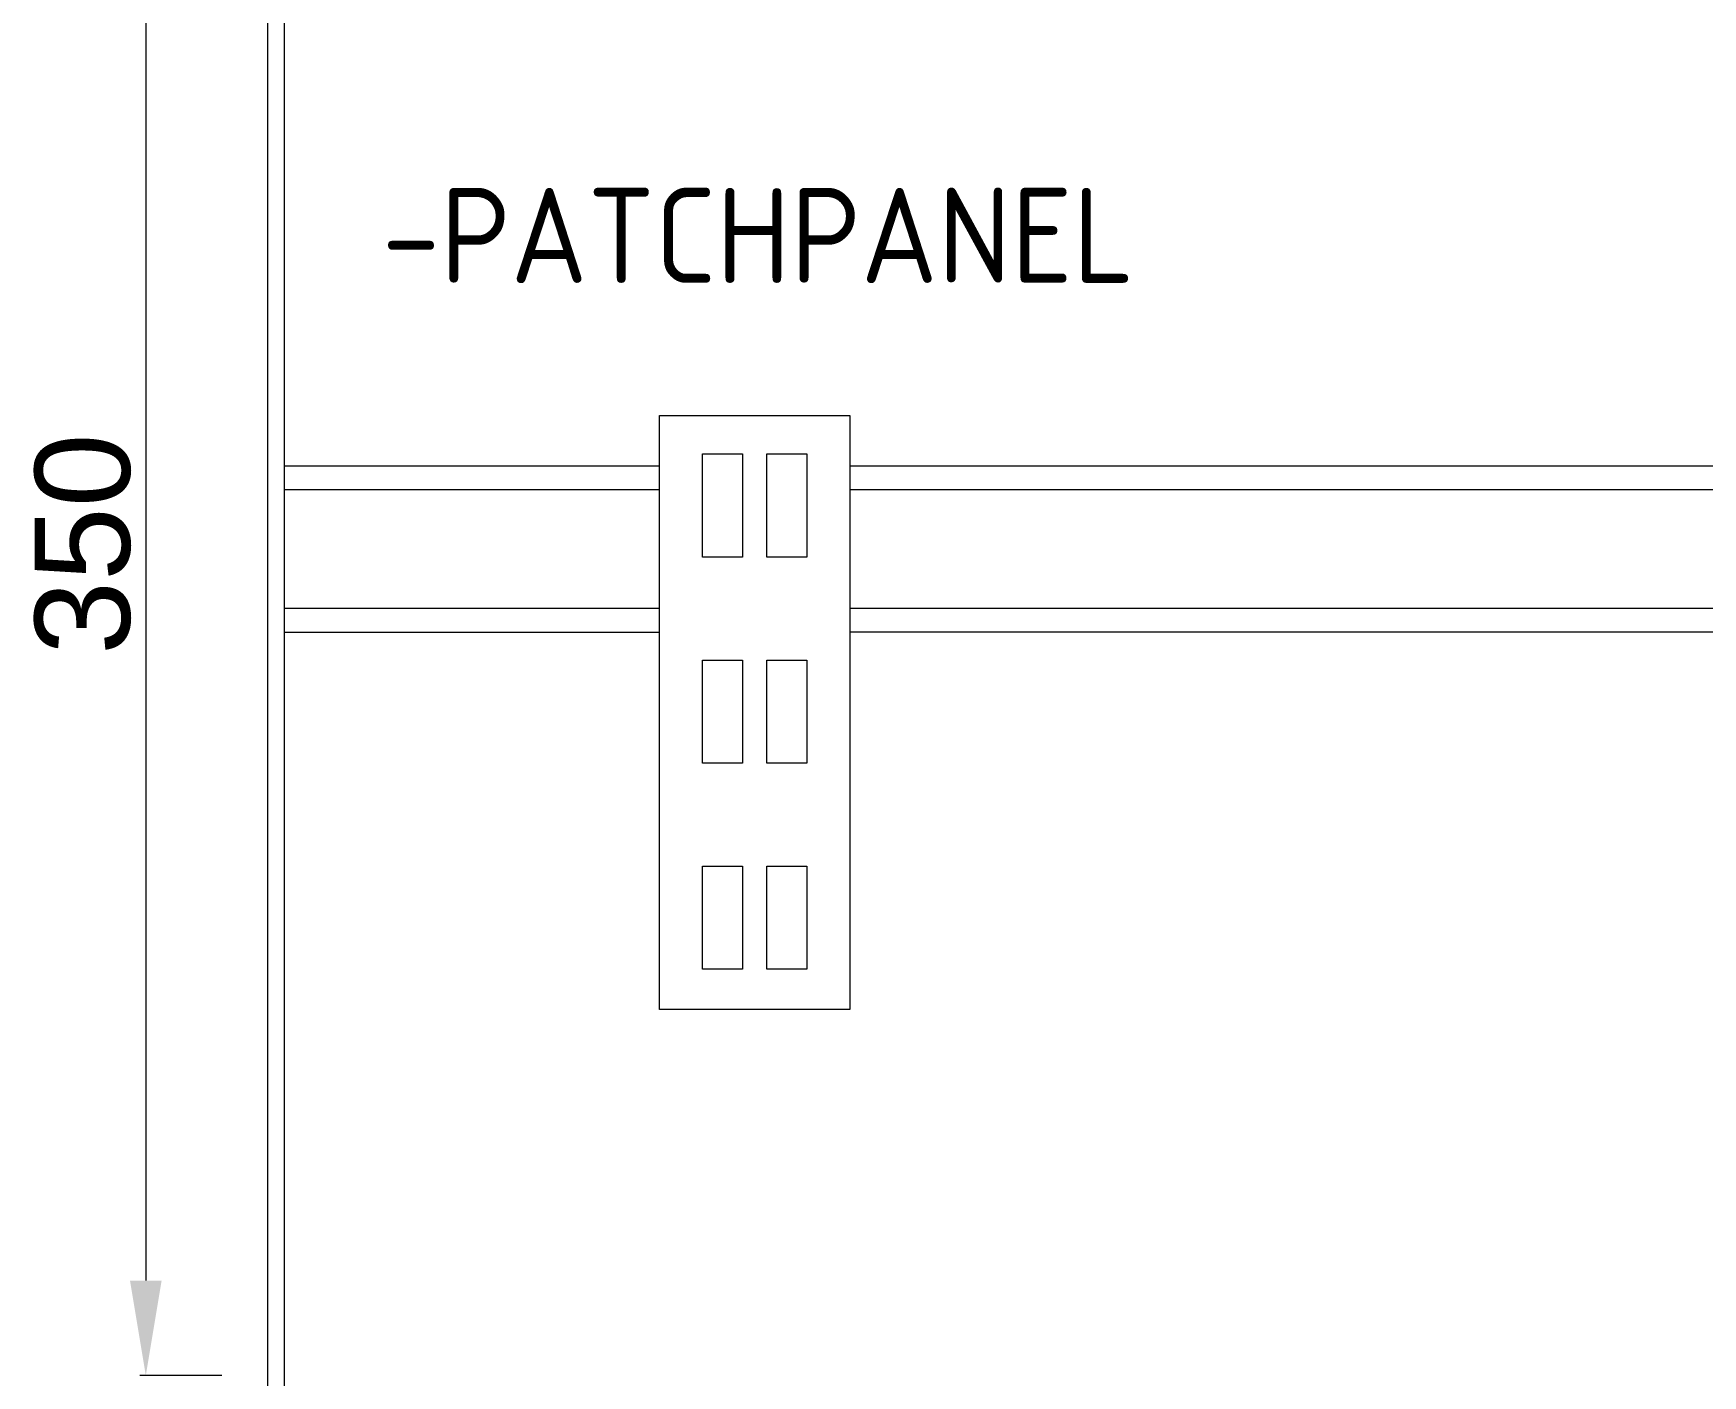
# Model space of a CAD drawing. Header units: millimetres. Extents: x 4137 to 6698, y 1400 to 3585.
# Drawn here: x 5033.7 to 5384.9, y 1735.8 to 2018.3 of the extents above; entities that cross this region are included whole.
import ezdxf
from ezdxf.enums import TextEntityAlignment as Align

# ---------------------------------------------------------------- set-up
doc = ezdxf.new("R2010")
doc.units = ezdxf.units.MM
doc.layers.add('000-PI-Oprema', color=30, linetype='Continuous', lineweight=5)
for name, color, linetype in [('000-PI-ORMAR', 2, 'Continuous'), ('000-PI_TEXT', 7, 'Continuous'), ('002-PI-Kabelska kanalica', 150, 'Continuous')]:
    doc.layers.add(name, color=color, linetype=linetype)
doc.styles.add('PI0', font='isocpeur.ttf', dxfattribs={"width": 0.9})
doc.styles.get("Standard").update_dxf_attribs({"font": 'arial.ttf'})

msp = doc.modelspace()

# ---------------------------------------------------------------- linework, layer by layer
at = {"layer": '000-PI-Oprema', "color": 0, "linetype": 'ByBlock', "lineweight": 0}
for p, q in [((5165.45, 1812.85), (5165.45, 1937.85)), ((5165.45, 1937.85), (5205.45, 1937.85)), ((5165.45, 1937.85), (5205.45, 1937.85)), ((5165.45, 1812.85), (5165.45, 1937.85)), ((5205.45, 1937.85), (5205.45, 1812.85)), ((5205.45, 1937.85), (5205.45, 1812.85)), ((5183.9, 1812.85), (5165.45, 1812.85)), ((5205.45, 1812.85), (5165.45, 1812.85)), ((5205.45, 1812.85), (5183.9, 1812.85))]:
    msp.add_line(p, q, dxfattribs=at)
at = {"layer": '000-PI-Oprema', "color": 0, "linetype": 'ByBlock', "lineweight": 0, "ltscale": 0.25}
for p, q in [((5174.46, 1929.76), (5182.88, 1929.76)), ((5174.46, 1908.07), (5174.46, 1929.76)), ((5182.88, 1929.76), (5182.88, 1908.07)), ((5188.02, 1929.76), (5196.44, 1929.76)), ((5188.02, 1908.07), (5188.02, 1929.76)), ((5196.44, 1929.76), (5196.44, 1908.07)), ((5182.88, 1908.07), (5174.46, 1908.07)), ((5196.44, 1908.07), (5188.02, 1908.07)), ((5174.46, 1886.38), (5182.88, 1886.38)), ((5174.46, 1864.69), (5174.46, 1886.38)), ((5182.88, 1886.38), (5182.88, 1864.69)), ((5188.02, 1886.38), (5196.44, 1886.38)), ((5188.02, 1864.69), (5188.02, 1886.38)), ((5196.44, 1886.38), (5196.44, 1864.69)), ((5182.88, 1864.69), (5174.46, 1864.69)), ((5196.44, 1864.69), (5188.02, 1864.69)), ((5174.46, 1821.31), (5174.46, 1843)), ((5174.46, 1843), (5182.88, 1843)), ((5182.88, 1843), (5182.88, 1821.31)), ((5188.02, 1821.31), (5188.02, 1843)), ((5188.02, 1843), (5196.44, 1843)), ((5196.44, 1843), (5196.44, 1821.31)), ((5182.88, 1821.31), (5174.46, 1821.31)), ((5196.44, 1821.31), (5188.02, 1821.31))]:
    msp.add_line(p, q, dxfattribs=at)
at = {"layer": '000-PI-ORMAR', "color": 0, "linetype": 'ByBlock', "lineweight": 0}
msp.add_line((5082.95, 3405.78), (5082.95, 1515.78), dxfattribs=at)
at = {"layer": '000-PI_TEXT', "color": 0, "linetype": 'ByBlock', "lineweight": 0, "ltscale": 0.25}
for p, q in [((5057.32, 2065.78), (5057.32, 1755.78)), ((5073.32, 1735.78), (5056.07, 1735.78))]:
    msp.add_line(p, q, dxfattribs=at)
at = {"layer": '000-PI_TEXT', "color": 0, "linetype": 'ByBlock', "ltscale": 0.25}
msp.add_solid([(5053.99, 1755.78), (5060.65, 1755.78), (5057.32, 1735.78)], dxfattribs=at)
at = {"layer": '002-PI-Kabelska kanalica', "color": 0, "linetype": 'ByBlock', "lineweight": 0}
msp.add_line((5086.45, 3405.78), (5086.45, 1635.78), dxfattribs=at)
at = {"layer": '002-PI-Kabelska kanalica', "color": 0, "linetype": 'ByBlock', "lineweight": 0, "ltscale": 0.25}
for p, q in [((5086.45, 1927.28), (5086.45, 1892.28)), ((5086.45, 1927.28), (5165.45, 1927.28)), ((5205.45, 1927.28), (5550.7, 1927.28)), ((5086.45, 1922.28), (5165.45, 1922.28)), ((5205.45, 1922.28), (5550.7, 1922.28)), ((5086.45, 1897.28), (5165.45, 1897.28)), ((5205.45, 1897.28), (5550.7, 1897.28)), ((5086.45, 1892.28), (5165.45, 1892.28)), ((5550.7, 1892.28), (5205.45, 1892.28))]:
    msp.add_line(p, q, dxfattribs=at)

# ---------------------------------------------------------------- texts
at = {"layer": '000-PI_TEXT', "color": 0, "linetype": 'ByBlock', "lineweight": 0, "style": 'PI0', "width": 0.9}
msp.add_text('-PATCHPANEL', height=20, dxfattribs=at).set_placement((5186.17, 1975.77), align=Align.MIDDLE)
at = {"layer": '000-PI_TEXT', "color": 0, "linetype": 'ByBlock', "lineweight": 0, "ltscale": 0.25, "insert": (5044.1, 1910.78), "char_height": 20, "attachment_point": 5, "rotation": 90}
msp.add_mtext('350', dxfattribs=at)

doc.saveas('drawing.dxf')
